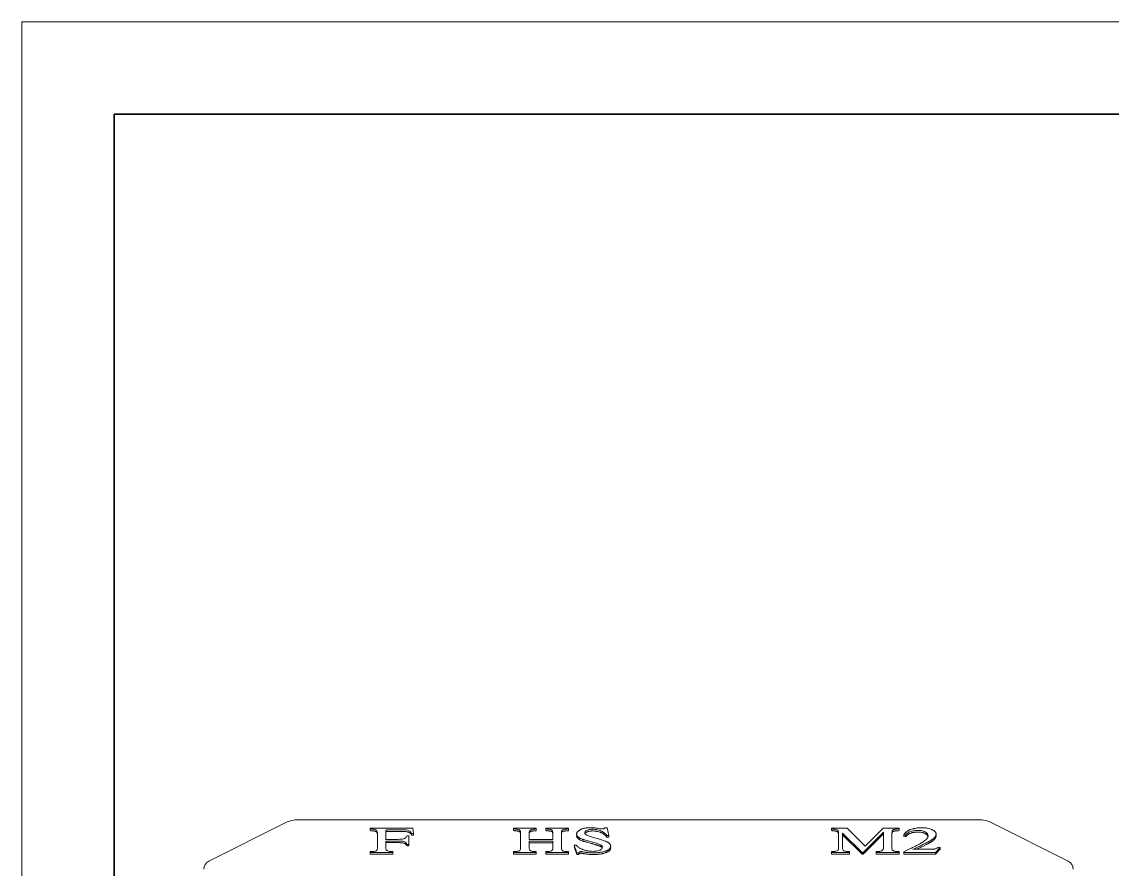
# Model space of a CAD drawing. Header units: millimetres. Extents: x -297 to 297, y -210 to 210.
# Drawn here: x -297 to -179.1, y 118.4 to 210 of the extents above; entities that cross this region are included whole.
import ezdxf

# ---------------------------------------------------------------- set-up
doc = ezdxf.new("R2010")
doc.units = ezdxf.units.MM
doc.layers.get('0').update_dxf_attribs({"lineweight": 20})
doc.layers.add('粗实线层', color=7, linetype='Continuous', lineweight=35)
doc.layers.add('细实线层', color=7, linetype='Continuous', lineweight=18)

# ---------------------------------------------------------------- blocks, each defined once
blk = doc.blocks.new('$CAXA_FRAME_13B17AC1$')
at = {"layer": '粗实线层'}
for p, q in [((-287, 200), (-287, -200)), ((287, 200), (-287, 200))]:
    blk.add_line(p, q, dxfattribs=at)
at = {"layer": '细实线层'}
for p, q in [((297, 210), (-297, 210)), ((-297, 210), (-297, -210))]:
    blk.add_line(p, q, dxfattribs=at)

msp = doc.modelspace()

# ---------------------------------------------------------------- linework, layer by layer
at = {"color": 7, "linetype": 'Continuous'}
for p, q in [((-268.45, 123.42), (-276.77, 119.26)), ((-267.11, 123.73), (-193.53, 123.73)), ((-259.32, 122.55), (-259.32, 122.83)), ((-254.71, 122.83), (-259.32, 122.83)), ((-257.31, 122.65), (-256.01, 122.65)), ((-254.65, 122.23), (-254.71, 122.83)), ((-243.83, 122.55), (-243.83, 122.83)), ((-241.38, 122.83), (-243.83, 122.83)), ((-241.38, 122.55), (-241.38, 122.83)), ((-240.34, 122.55), (-240.34, 122.83)), ((-237.89, 122.83), (-240.34, 122.83)), ((-237.89, 122.55), (-237.89, 122.83)), ((-233.7, 122.87), (-233.92, 122.87)), ((-233.53, 122.02), (-233.7, 122.87)), ((-209.46, 122.55), (-209.46, 122.83)), ((-207.77, 122.83), (-209.46, 122.83)), ((-205.82, 120.88), (-207.77, 122.83)), ((-203.88, 122.83), (-205.82, 120.88)), ((-202.16, 122.83), (-203.88, 122.83)), ((-202.16, 122.55), (-202.16, 122.83)), ((-192.19, 123.42), (-183.87, 119.26)), ((-258.56, 122.3), (-258.56, 120.71)), ((-257.63, 121.61), (-257.63, 122.52)), ((-256.34, 121.61), (-257.63, 121.61)), ((-257.63, 120.71), (-257.63, 121.43)), ((-257.63, 121.43), (-256.34, 121.43)), ((-256.01, 122.47), (-257.31, 122.47)), ((-255.17, 121.98), (-255.39, 121.98)), ((-255.17, 120.89), (-255.17, 121.98)), ((-254.87, 122.05), (-254.87, 122.23)), ((-254.87, 122.23), (-254.65, 122.23)), ((-254.87, 122.05), (-254.65, 122.05)), ((-254.65, 122.05), (-254.65, 122.23)), ((-243.07, 122.3), (-243.07, 120.71)), ((-242.14, 121.58), (-242.14, 122.3)), ((-239.58, 121.58), (-242.14, 121.58)), ((-239.58, 122.3), (-239.58, 121.58)), ((-238.66, 120.71), (-238.66, 122.3)), ((-233.74, 121.84), (-233.74, 122.02)), ((-233.74, 122.02), (-233.53, 122.02)), ((-233.74, 121.84), (-233.53, 121.84)), ((-233.53, 121.84), (-233.53, 122.02)), ((-208.69, 122.3), (-208.69, 120.71)), ((-208.26, 120.71), (-208.26, 122.27)), ((-208.26, 122.27), (-206.15, 120.18)), ((-208.26, 122.09), (-206.15, 120)), ((-206.04, 120.18), (-203.85, 122.39)), ((-206.04, 120), (-203.85, 122.21)), ((-203.85, 122.39), (-203.85, 120.71)), ((-202.93, 120.71), (-202.93, 122.3)), ((-201.63, 121.93), (-201.63, 122.11)), ((-201.63, 122.11), (-201.46, 122.07)), ((-201.63, 121.93), (-201.46, 121.89)), ((-201.46, 121.89), (-201.46, 122.07)), ((-259.32, 120), (-259.32, 120.28)), ((-257.63, 121.26), (-256.34, 121.26)), ((-256.87, 120), (-256.87, 120.28)), ((-255.39, 120.89), (-255.39, 121.07)), ((-255.39, 121.07), (-255.17, 121.07)), ((-255.39, 120.89), (-255.17, 120.89)), ((-243.83, 120), (-243.83, 120.28)), ((-242.14, 120.71), (-242.14, 121.41)), ((-242.14, 121.41), (-239.58, 121.41)), ((-242.14, 121.23), (-239.58, 121.23)), ((-241.38, 120), (-241.38, 120.28)), ((-240.34, 120), (-240.34, 120.28)), ((-239.58, 121.41), (-239.58, 120.71)), ((-237.89, 120), (-237.89, 120.28)), ((-237.27, 120.99), (-237.01, 120.14)), ((-237.05, 120.99), (-237.27, 120.99)), ((-237.27, 120.81), (-237.01, 119.96)), ((-209.46, 120), (-209.46, 120.28)), ((-207.5, 120), (-207.5, 120.28)), ((-204.62, 120), (-204.62, 120.28)), ((-202.16, 120), (-202.16, 120.28)), ((-200.9, 120.62), (-201.64, 120.25)), ((-201.64, 120), (-201.64, 120.25)), ((-198.97, 120.53), (-200.67, 120.53)), ((-198.21, 120.18), (-197.71, 120.74)), ((-198.21, 120), (-197.71, 120.56)), ((-197.71, 120.74), (-197.87, 120.77)), ((-197.71, 120.56), (-197.71, 120.74)), ((-259.32, 120.18), (-256.87, 120.18)), ((-259.32, 120), (-256.87, 120)), ((-243.83, 120.18), (-241.38, 120.18)), ((-243.83, 120), (-241.38, 120)), ((-240.34, 120.18), (-237.89, 120.18)), ((-240.34, 120), (-237.89, 120)), ((-237.01, 119.96), (-237.01, 120.14)), ((-237.01, 120.14), (-236.79, 120.14)), ((-237.01, 119.96), (-236.79, 119.96)), ((-236.79, 119.96), (-236.79, 120.14)), ((-209.46, 120.18), (-207.5, 120.18)), ((-209.46, 120), (-207.5, 120)), ((-206.15, 120.18), (-206.04, 120.18)), ((-206.15, 120), (-206.15, 120.18)), ((-206.15, 120), (-206.04, 120)), ((-206.04, 120), (-206.04, 120.18)), ((-204.62, 120.18), (-202.16, 120.18)), ((-204.62, 120), (-202.16, 120)), ((-201.64, 120.18), (-198.21, 120.18)), ((-201.64, 120), (-198.21, 120)), ((-198.21, 120), (-198.21, 120.18))]:
    msp.add_line(p, q, dxfattribs=at)
for centre, radius, start, end in [((-267.11, 120.73), 3, 90.0014, 116.5663), ((-235.49, 118.83), 4.04, 87.0153, 89.9965), ((-235.49, 118.89), 3.98, 79.4316, 87.0311), ((-200.2, 120.77), 2.03, 112.5676, 114.7331), ((-200.1, 120.53), 2.29, 110.6451, 112.5789), ((-193.53, 120.73), 3, 63.4337, 89.9986), ((-255.31, 121.93), 0.461, 24.9843, 31.9495), ((-255.33, 121.92), 0.483, 15.9614, 22.3745), ((-235.9, 122.33), 0.221, 180.0672, 200.3472), ((-235.36, 119.7), 2.83, 71.7561, 77.4535), ((-200.82, 121.68), 0.915, 147.6655, 152.1511), ((-200.11, 120.63), 1.85, 136.1885, 137.025), ((-200.45, 121.03), 1.33, 109.6269, 120.213), ((-200.08, 122.44), 1.2, 305.6248, 311.4761), ((-199.99, 122.35), 1.08, 311.4904, 317.9819), ((-199.94, 122.3), 1.01, 318.0105, 324.9734), ((-235.5, 122.8), 2.45, 247.896, 250.3433), ((-235.28, 123.42), 3.1, 250.315, 256.2648), ((-235.28, 123.4), 3.09, 256.2664, 257.4115), ((-221.94, 167.46), 51.69, 294.7762, 295.0757), ((-206.94, 136.2), 17.01, 296.1486, 297.1967), ((-201.06, 125.12), 4.47, 299.0025, 300.2211), ((-276.32, 118.36), 1, 116.5697, 178.9968), ((-184.32, 118.36), 1, 0.9995, 63.4333)]:
    msp.add_arc(centre, radius, start, end, dxfattribs=at)
for points, knots in [([(-259.32, 122.73), (-259.24, 122.72), (-259.09, 122.71), (-258.9, 122.69), (-258.79, 122.66), (-258.74, 122.64)], [0, 0, 0, 0, 1223.781694, 2157.793509, 2852.564826, 2852.564826, 2852.564826, 2852.564826]), ([(-258.74, 122.64), (-258.71, 122.63), (-258.64, 122.59), (-258.57, 122.46), (-258.56, 122.36), (-258.56, 122.3)], [0, 0, 0, 0, 764.851272, 1643.259087, 2848.049047, 2848.049047, 2848.049047, 2848.049047]), ([(-257.63, 122.52), (-257.63, 122.53), (-257.63, 122.56), (-257.6, 122.6), (-257.58, 122.61), (-257.56, 122.62)], [0, 0, 0, 0, 980.060928, 1874.340872, 2839.349411, 2839.349411, 2839.349411, 2839.349411]), ([(-257.56, 122.62), (-257.55, 122.63), (-257.5, 122.64), (-257.46, 122.65), (-257.43, 122.65)], [0, 0, 0, 0, 842.188107, 2094.36876, 2094.36876, 2094.36876, 2094.36876]), ([(-256.01, 122.65), (-255.87, 122.65), (-255.63, 122.65), (-255.34, 122.61), (-255.19, 122.57), (-255.14, 122.54)], [0, 0, 0, 0, 1348.654388, 2254.473828, 2824.032884, 2824.032884, 2824.032884, 2824.032884]), ([(-243.83, 122.73), (-243.72, 122.72), (-243.53, 122.71), (-243.31, 122.68), (-243.21, 122.64), (-243.18, 122.61)], [0, 0, 0, 0, 1389.296468, 2247.167454, 2725.118555, 2725.118555, 2725.118555, 2725.118555]), ([(-243.18, 122.61), (-243.16, 122.59), (-243.11, 122.53), (-243.07, 122.42), (-243.07, 122.34), (-243.07, 122.3)], [0, 0, 0, 0, 785.807338, 1665.59117, 2720.412181, 2720.412181, 2720.412181, 2720.412181]), ([(-242.14, 122.3), (-242.14, 122.34), (-242.14, 122.43), (-242.1, 122.53), (-242.05, 122.59), (-242.02, 122.61)], [0, 0, 0, 0, 1065.911811, 1935.117389, 2711.936188, 2711.936188, 2711.936188, 2711.936188]), ([(-242.02, 122.61), (-241.99, 122.63), (-241.89, 122.67), (-241.67, 122.71), (-241.49, 122.72), (-241.38, 122.73)], [0, 0, 0, 0, 499.322785, 1358.78045, 2710.988421, 2710.988421, 2710.988421, 2710.988421]), ([(-240.34, 122.73), (-240.23, 122.72), (-240.04, 122.71), (-239.82, 122.68), (-239.71, 122.63), (-239.69, 122.61)], [0, 0, 0, 0, 1389.719007, 2235.006378, 2696.569892, 2696.569892, 2696.569892, 2696.569892]), ([(-239.69, 122.61), (-239.66, 122.58), (-239.62, 122.53), (-239.59, 122.42), (-239.58, 122.34), (-239.58, 122.3)], [0, 0, 0, 0, 764.128117, 1637.630494, 2691.868541, 2691.868541, 2691.868541, 2691.868541]), ([(-238.66, 122.3), (-238.66, 122.36), (-238.65, 122.46), (-238.59, 122.59), (-238.53, 122.64), (-238.49, 122.65)], [0, 0, 0, 0, 1179.774451, 2006.6822, 2683.720075, 2683.720075, 2683.720075, 2683.720075]), ([(-238.49, 122.65), (-238.45, 122.67), (-238.35, 122.69), (-238.15, 122.72), (-237.99, 122.72), (-237.89, 122.73)], [0, 0, 0, 0, 571.7187, 1440.277988, 2682.255034, 2682.255034, 2682.255034, 2682.255034]), ([(-236.61, 122.66), (-236.62, 122.65), (-236.66, 122.63), (-236.72, 122.59), (-236.78, 122.55), (-236.85, 122.49), (-236.91, 122.43), (-236.96, 122.37), (-236.99, 122.32), (-237, 122.28), (-237.01, 122.25), (-237.01, 122.21), (-237.02, 122.19), (-237.02, 122.18)], [0, 0, 0, 0, 751.219417, 1467.805226, 2800.660596, 4008.117003, 5102.697616, 6101.163445, 7025.499268, 7468.77327, 7904.273759, 8336.117788, 8768.525612, 8768.525612, 8768.525612, 8768.525612]), ([(-235.97, 122.84), (-235.97, 122.84), (-236.02, 122.83), (-236.12, 122.82), (-236.26, 122.79), (-236.38, 122.75), (-236.5, 122.71), (-236.57, 122.67), (-236.61, 122.66)], [0, 0, 0, 0, 78.894262, 1174.986425, 2212.396125, 3195.029457, 4127.481112, 5015.125336, 5015.125336, 5015.125336, 5015.125336]), ([(-235.49, 122.87), (-235.55, 122.87), (-235.66, 122.87), (-235.82, 122.86), (-235.92, 122.84), (-235.97, 122.84)], [0, 0, 0, 0, 956.229751, 1862.657506, 2662.591059, 2662.591059, 2662.591059, 2662.591059]), ([(-235.88, 122.59), (-235.83, 122.61), (-235.71, 122.65), (-235.5, 122.69), (-235.36, 122.7), (-235.29, 122.7)], [0, 0, 0, 0, 810.914895, 1667.714586, 2660.570601, 2660.570601, 2660.570601, 2660.570601]), ([(-235.29, 122.7), (-235.2, 122.7), (-235.03, 122.69), (-234.76, 122.64), (-234.57, 122.59), (-234.48, 122.56)], [0, 0, 0, 0, 799.6184, 1678.470119, 2655.318009, 2655.318009, 2655.318009, 2655.318009]), ([(-234.24, 122.73), (-234.28, 122.73), (-234.38, 122.74), (-234.47, 122.75), (-234.53, 122.76)], [0, 0, 0, 0, 799.981659, 1958.514269, 1958.514269, 1958.514269, 1958.514269]), ([(-234.08, 122.76), (-234.1, 122.75), (-234.13, 122.74), (-234.19, 122.74), (-234.22, 122.73), (-234.24, 122.73)], [0, 0, 0, 0, 837.079607, 1702.894609, 2648.465552, 2648.465552, 2648.465552, 2648.465552]), ([(-233.92, 122.87), (-233.94, 122.85), (-233.98, 122.82), (-234.03, 122.78), (-234.06, 122.76), (-234.08, 122.76)], [0, 0, 0, 0, 1080.520261, 1947.003223, 2647.719329, 2647.719329, 2647.719329, 2647.719329]), ([(-209.46, 122.73), (-209.37, 122.73), (-209.22, 122.72), (-209.02, 122.69), (-208.92, 122.66), (-208.87, 122.64)], [0, 0, 0, 0, 1085.994981, 1881.096067, 2446.363775, 2446.363775, 2446.363775, 2446.363775]), ([(-208.87, 122.64), (-208.84, 122.63), (-208.77, 122.58), (-208.7, 122.45), (-208.69, 122.36), (-208.69, 122.3)], [0, 0, 0, 0, 686.494744, 1448.07052, 2441.83139, 2441.83139, 2441.83139, 2441.83139]), ([(-202.84, 122.6), (-202.81, 122.63), (-202.71, 122.68), (-202.48, 122.71), (-202.29, 122.72), (-202.16, 122.73)], [0, 0, 0, 0, 384.15891, 1132.61929, 2393.407936, 2393.407936, 2393.407936, 2393.407936]), ([(-201.05, 122.61), (-201.08, 122.59), (-201.13, 122.57), (-201.19, 122.54), (-201.2, 122.53)], [0, 0, 0, 0, 1135.486441, 1763.670499, 1763.670499, 1763.670499, 1763.670499]), ([(-200.53, 122.78), (-200.56, 122.77), (-200.69, 122.74), (-200.82, 122.7), (-200.9, 122.67)], [0, 0, 0, 0, 470.876725, 1761.932295, 1761.932295, 1761.932295, 1761.932295]), ([(-200.19, 122.84), (-200.24, 122.83), (-200.35, 122.82), (-200.47, 122.79), (-200.53, 122.78)], [0, 0, 0, 0, 773.80006, 1760.45096, 1760.45096, 1760.45096, 1760.45096]), ([(-199.7, 122.87), (-199.75, 122.87), (-199.86, 122.87), (-200.03, 122.86), (-200.13, 122.85), (-200.19, 122.84)], [0, 0, 0, 0, 807.715066, 1594.86992, 2373.104546, 2373.104546, 2373.104546, 2373.104546]), ([(-198.6, 122.67), (-198.64, 122.68), (-198.72, 122.72), (-198.88, 122.77), (-199.06, 122.81), (-199.24, 122.84), (-199.39, 122.86), (-199.54, 122.87), (-199.64, 122.87), (-199.7, 122.87)], [0, 0, 0, 0, 564.701681, 1146.343089, 2366.923286, 3009.271526, 3674.461424, 4363.497323, 5077.232702, 5077.232702, 5077.232702, 5077.232702]), ([(-198.15, 122.15), (-198.15, 122.17), (-198.15, 122.19), (-198.16, 122.23), (-198.17, 122.27), (-198.18, 122.32), (-198.21, 122.38), (-198.26, 122.44), (-198.33, 122.5), (-198.41, 122.56), (-198.48, 122.61), (-198.55, 122.64), (-198.58, 122.66), (-198.6, 122.67)], [0, 0, 0, 0, 413.879187, 821.85547, 1227.730434, 1635.32456, 2469.554544, 3352.810008, 4307.671419, 5351.597137, 6497.542232, 7111.951182, 7755.150139, 7755.150139, 7755.150139, 7755.150139]), ([(-259.32, 122.55), (-259.29, 122.55), (-259.23, 122.54), (-259.16, 122.54), (-259.11, 122.53), (-259.1, 122.53)], [0, 0, 0, 0, 1210.243112, 2343.725884, 2852.462312, 2852.462312, 2852.462312, 2852.462312]), ([(-259.1, 122.53), (-259.09, 122.53), (-259.05, 122.53), (-258.99, 122.52), (-258.92, 122.51), (-258.85, 122.5), (-258.8, 122.48), (-258.76, 122.47), (-258.74, 122.46)], [0, 0, 0, 0, 621.299746, 1733.253049, 2760.753141, 3705.240334, 4568.65277, 5353.620614, 5353.620614, 5353.620614, 5353.620614]), ([(-258.74, 122.46), (-258.74, 122.46), (-258.72, 122.46), (-258.69, 122.44), (-258.66, 122.42), (-258.63, 122.38), (-258.6, 122.34), (-258.58, 122.3), (-258.57, 122.26), (-258.57, 122.23), (-258.56, 122.23)], [0, 0, 0, 0, 542.083965, 1070.559879, 2101.646905, 3128.305066, 4185.298539, 5304.826736, 6514.34505, 6971.325684, 6971.325684, 6971.325684, 6971.325684]), ([(-257.63, 122.34), (-257.63, 122.34), (-257.63, 122.36), (-257.63, 122.37), (-257.62, 122.39), (-257.62, 122.4), (-257.61, 122.41), (-257.6, 122.42), (-257.58, 122.43), (-257.57, 122.44), (-257.56, 122.44)], [0, 0, 0, 0, 879.6056, 1716.524449, 2528.125891, 3334.853498, 4158.958099, 5022.761861, 5947.068976, 6950.20535, 6950.20535, 6950.20535, 6950.20535]), ([(-257.56, 122.44), (-257.56, 122.44), (-257.56, 122.45), (-257.54, 122.45), (-257.52, 122.46), (-257.5, 122.46), (-257.46, 122.47), (-257.44, 122.47), (-257.42, 122.47), (-257.41, 122.47)], [0, 0, 0, 0, 375.577316, 780.465333, 1681.659591, 2709.477135, 3867.575704, 5158.410266, 6074.940643, 6074.940643, 6074.940643, 6074.940643]), ([(-257.41, 122.47), (-257.4, 122.47), (-257.39, 122.47), (-257.35, 122.47), (-257.32, 122.47), (-257.31, 122.47)], [0, 0, 0, 0, 383.141518, 1558.572483, 2836.732805, 2836.732805, 2836.732805, 2836.732805]), ([(-255.6, 121.69), (-255.64, 121.67), (-255.77, 121.64), (-256.02, 121.61), (-256.22, 121.61), (-256.34, 121.61)], [0, 0, 0, 0, 561.21703, 1466.939184, 2820.413076, 2820.413076, 2820.413076, 2820.413076]), ([(-256.34, 121.43), (-256.21, 121.43), (-255.99, 121.43), (-255.73, 121.39), (-255.6, 121.35), (-255.56, 121.32)], [0, 0, 0, 0, 1422.523239, 2314.079012, 2819.753915, 2819.753915, 2819.753915, 2819.753915]), ([(-256.01, 122.47), (-255.98, 122.47), (-255.93, 122.47), (-255.83, 122.47), (-255.71, 122.47), (-255.58, 122.46), (-255.47, 122.45), (-255.36, 122.43), (-255.29, 122.42), (-255.23, 122.4), (-255.2, 122.39), (-255.17, 122.38), (-255.15, 122.37), (-255.14, 122.36)], [0, 0, 0, 0, 840.090941, 1644.508085, 3146.650073, 4507.366455, 5727.952051, 6810.280292, 7757.132705, 8181.105094, 8573.000363, 8933.767298, 9264.630554, 9264.630554, 9264.630554, 9264.630554]), ([(-255.39, 121.98), (-255.4, 121.93), (-255.42, 121.85), (-255.5, 121.75), (-255.56, 121.71), (-255.6, 121.69)], [0, 0, 0, 0, 1052.050314, 1955.710323, 2817.89405, 2817.89405, 2817.89405, 2817.89405]), ([(-255.14, 122.54), (-255.1, 122.52), (-255.02, 122.47), (-254.92, 122.36), (-254.88, 122.28), (-254.87, 122.23)], [0, 0, 0, 0, 934.442218, 1852.561038, 2817.562296, 2817.562296, 2817.562296, 2817.562296]), ([(-255.14, 122.36), (-255.12, 122.35), (-255.09, 122.33), (-255.04, 122.3), (-255, 122.27), (-254.96, 122.23), (-254.94, 122.2), (-254.92, 122.18), (-254.92, 122.17)], [0, 0, 0, 0, 1058.962191, 2069.735828, 3041.085587, 3982.64339, 4904.737843, 5291.599187, 5291.599187, 5291.599187, 5291.599187]), ([(-243.83, 122.55), (-243.81, 122.55), (-243.77, 122.55), (-243.7, 122.54), (-243.65, 122.54), (-243.62, 122.54)], [0, 0, 0, 0, 857.29661, 1671.74134, 2725.573372, 2725.573372, 2725.573372, 2725.573372]), ([(-243.62, 122.54), (-243.61, 122.54), (-243.57, 122.53), (-243.49, 122.53), (-243.4, 122.51), (-243.34, 122.5), (-243.29, 122.49), (-243.26, 122.48), (-243.24, 122.47), (-243.22, 122.46), (-243.2, 122.44), (-243.19, 122.43), (-243.18, 122.43)], [0, 0, 0, 0, 609.851811, 2425.976755, 4013.217172, 5375.995485, 5975.53357, 6522.150548, 7017.696726, 7464.689862, 7866.597783, 8228.228438, 8228.228438, 8228.228438, 8228.228438]), ([(-243.18, 122.43), (-243.17, 122.42), (-243.15, 122.4), (-243.13, 122.37), (-243.11, 122.34), (-243.1, 122.3), (-243.08, 122.26), (-243.08, 122.24), (-243.08, 122.23)], [0, 0, 0, 0, 883.547566, 1767.872604, 2664.492064, 3584.547142, 4538.441666, 5112.984018, 5112.984018, 5112.984018, 5112.984018]), ([(-242.1, 122.34), (-242.09, 122.35), (-242.08, 122.37), (-242.05, 122.4), (-242.03, 122.42), (-242.02, 122.43)], [0, 0, 0, 0, 901.297145, 1800.84981, 2710.749268, 2710.749268, 2710.749268, 2710.749268]), ([(-242.02, 122.43), (-242.02, 122.43), (-242.01, 122.44), (-241.98, 122.45), (-241.96, 122.46), (-241.94, 122.47), (-241.93, 122.48), (-241.92, 122.48)], [0, 0, 0, 0, 777.33045, 1638.216082, 2589.555792, 3636.49913, 4257.938482, 4257.938482, 4257.938482, 4257.938482]), ([(-241.92, 122.48), (-241.91, 122.48), (-241.87, 122.5), (-241.8, 122.51), (-241.71, 122.52), (-241.61, 122.53), (-241.52, 122.54), (-241.44, 122.54), (-241.4, 122.55), (-241.38, 122.55)], [0, 0, 0, 0, 508.302077, 1314.626647, 2244.957096, 3301.921102, 4487.392419, 5128.785518, 5802.803383, 5802.803383, 5802.803383, 5802.803383]), ([(-240.34, 122.55), (-240.32, 122.55), (-240.28, 122.55), (-240.21, 122.54), (-240.16, 122.54), (-240.13, 122.54)], [0, 0, 0, 0, 857.711515, 1671.064323, 2697.043933, 2697.043933, 2697.043933, 2697.043933]), ([(-240.13, 122.54), (-240.12, 122.54), (-240.07, 122.53), (-240, 122.53), (-239.91, 122.51), (-239.84, 122.5), (-239.8, 122.49), (-239.77, 122.48), (-239.74, 122.47), (-239.72, 122.45), (-239.7, 122.44), (-239.69, 122.43), (-239.69, 122.43)], [0, 0, 0, 0, 642.362895, 2452.04565, 4026.191696, 5370.275558, 5958.69385, 6493.182653, 6975.732431, 7409.019645, 7796.708409, 8143.871711, 8143.871711, 8143.871711, 8143.871711]), ([(-239.69, 122.43), (-239.68, 122.42), (-239.66, 122.4), (-239.64, 122.37), (-239.62, 122.34), (-239.61, 122.3), (-239.6, 122.26), (-239.59, 122.24), (-239.59, 122.23)], [0, 0, 0, 0, 851.668646, 1714.755843, 2598.718867, 3512.653436, 4465.083023, 5060.534948, 5060.534948, 5060.534948, 5060.534948]), ([(-238.57, 122.42), (-238.57, 122.42), (-238.56, 122.43), (-238.55, 122.44), (-238.53, 122.45), (-238.51, 122.46), (-238.5, 122.47), (-238.49, 122.47)], [0, 0, 0, 0, 135.976206, 1145.812996, 2155.239628, 3174.587001, 4213.97846, 4213.97846, 4213.97846, 4213.97846]), ([(-238.49, 122.47), (-238.49, 122.47), (-238.47, 122.48), (-238.45, 122.49), (-238.42, 122.49), (-238.39, 122.5), (-238.33, 122.51), (-238.26, 122.52), (-238.18, 122.53), (-238.09, 122.54), (-237.99, 122.54), (-237.93, 122.55), (-237.89, 122.55)], [0, 0, 0, 0, 303.254428, 631.594111, 985.748079, 1366.30011, 2208.324246, 3160.648086, 4225.276813, 5403.674783, 6696.949591, 8105.965316, 8105.965316, 8105.965316, 8105.965316]), ([(-237.02, 122.18), (-237.02, 122.17), (-237.02, 122.16), (-237.01, 122.12), (-237, 122.09), (-236.99, 122.04), (-236.96, 121.99), (-236.93, 121.95), (-236.9, 121.91), (-236.85, 121.87), (-236.82, 121.84), (-236.8, 121.83)], [0, 0, 0, 0, 414.880652, 825.570321, 1641.775318, 2465.439212, 3313.129257, 4200.6862, 5142.532843, 6151.327114, 7237.918985, 7237.918985, 7237.918985, 7237.918985]), ([(-237.02, 122), (-237.02, 121.99), (-237.02, 121.98), (-237.01, 121.95), (-237, 121.91), (-236.99, 121.86), (-236.96, 121.81), (-236.93, 121.77), (-236.9, 121.73), (-236.85, 121.69), (-236.82, 121.66), (-236.8, 121.65)], [0, 0, 0, 0, 414.707256, 825.225279, 1641.089149, 2464.408798, 3311.744557, 4198.930552, 5140.383556, 6148.756208, 7234.893946, 7234.893946, 7234.893946, 7234.893946]), ([(-236.8, 121.83), (-236.78, 121.82), (-236.75, 121.79), (-236.66, 121.74), (-236.55, 121.68), (-236.42, 121.63), (-236.31, 121.59), (-236.25, 121.58), (-236.22, 121.57)], [0, 0, 0, 0, 535.189047, 1093.699794, 2286.23119, 3588.182253, 4282.940264, 5008.032164, 5008.032164, 5008.032164, 5008.032164]), ([(-236.8, 121.65), (-236.78, 121.64), (-236.75, 121.61), (-236.66, 121.56), (-236.55, 121.5), (-236.42, 121.45), (-236.31, 121.41), (-236.25, 121.4), (-236.22, 121.39)], [0, 0, 0, 0, 534.960054, 1093.231831, 2285.252977, 3586.646972, 4281.107715, 5005.889369, 5005.889369, 5005.889369, 5005.889369]), ([(-236.22, 121.57), (-236.17, 121.55), (-236.05, 121.52), (-235.87, 121.46), (-235.66, 121.41), (-235.51, 121.37), (-235.44, 121.34)], [0, 0, 0, 0, 714.63899, 1534.295933, 2456.479016, 3478.682484, 3478.682484, 3478.682484, 3478.682484]), ([(-236.12, 122.33), (-236.12, 122.37), (-236.1, 122.44), (-236.01, 122.53), (-235.93, 122.57), (-235.88, 122.59)], [0, 0, 0, 0, 756.111636, 1584.865226, 2662.427943, 2662.427943, 2662.427943, 2662.427943]), ([(-236.01, 122.12), (-236.03, 122.14), (-236.07, 122.18), (-236.1, 122.23), (-236.11, 122.25)], [0, 0, 0, 0, 1040.953998, 1965.713893, 1965.713893, 1965.713893, 1965.713893]), ([(-236.02, 122.34), (-236.01, 122.34), (-235.98, 122.36), (-235.95, 122.38), (-235.91, 122.4), (-235.89, 122.41), (-235.88, 122.41)], [0, 0, 0, 0, 714.812145, 2028.163377, 2738.212812, 3485.685106, 3485.685106, 3485.685106, 3485.685106]), ([(-235.5, 121.9), (-235.58, 121.93), (-235.72, 121.98), (-235.89, 122.05), (-235.98, 122.1), (-236.01, 122.12)], [0, 0, 0, 0, 1227.724611, 2096.898459, 2658.222891, 2658.222891, 2658.222891, 2658.222891]), ([(-235.88, 122.41), (-235.84, 122.43), (-235.75, 122.46), (-235.61, 122.49), (-235.48, 122.51), (-235.37, 122.52), (-235.32, 122.52), (-235.29, 122.52)], [0, 0, 0, 0, 930.597396, 1926.648425, 3004.265034, 3578.436426, 4178.378013, 4178.378013, 4178.378013, 4178.378013]), ([(-234.78, 121.69), (-234.88, 121.71), (-235.05, 121.76), (-235.3, 121.83), (-235.44, 121.88), (-235.5, 121.9)], [0, 0, 0, 0, 1068.605193, 1953.215325, 2652.033014, 2652.033014, 2652.033014, 2652.033014]), ([(-235.29, 122.52), (-235.22, 122.52), (-235.08, 122.51), (-234.9, 122.49), (-234.79, 122.47), (-234.75, 122.46)], [0, 0, 0, 0, 975.219359, 1969.078288, 2654.693146, 2654.693146, 2654.693146, 2654.693146]), ([(-233.93, 121.42), (-233.99, 121.44), (-234.12, 121.49), (-234.33, 121.55), (-234.55, 121.62), (-234.7, 121.67), (-234.78, 121.69)], [0, 0, 0, 0, 781.912927, 1618.401227, 2511.313598, 3462.434345, 3462.434345, 3462.434345, 3462.434345]), ([(-234.48, 122.56), (-234.39, 122.53), (-234.22, 122.45), (-233.97, 122.27), (-233.82, 122.11), (-233.74, 122.02)], [0, 0, 0, 0, 756.77192, 1622.079225, 2647.41934, 2647.41934, 2647.41934, 2647.41934]), ([(-234.48, 122.38), (-234.44, 122.37), (-234.37, 122.34), (-234.27, 122.3), (-234.18, 122.24), (-234.05, 122.16), (-233.93, 122.05), (-233.82, 121.93), (-233.77, 121.87), (-233.74, 121.84)], [0, 0, 0, 0, 662.560062, 1329.862322, 2006.435955, 2696.627621, 4133.040531, 4887.441431, 5669.966462, 5669.966462, 5669.966462, 5669.966462]), ([(-209.46, 122.55), (-209.43, 122.55), (-209.36, 122.55), (-209.29, 122.54), (-209.24, 122.54), (-209.23, 122.54)], [0, 0, 0, 0, 1035.494504, 1998.870998, 2446.24263, 2446.24263, 2446.24263, 2446.24263]), ([(-209.23, 122.54), (-209.21, 122.54), (-209.18, 122.53), (-209.11, 122.53), (-209.04, 122.51), (-208.98, 122.5), (-208.93, 122.49), (-208.9, 122.47), (-208.88, 122.47), (-208.87, 122.46)], [0, 0, 0, 0, 602.72573, 1715.796821, 2733.675525, 3658.350496, 4492.776301, 4877.541767, 5241.541729, 5241.541729, 5241.541729, 5241.541729]), ([(-208.87, 122.46), (-208.87, 122.46), (-208.85, 122.45), (-208.83, 122.43), (-208.79, 122.41), (-208.76, 122.38), (-208.74, 122.33), (-208.72, 122.29), (-208.71, 122.25), (-208.7, 122.23), (-208.7, 122.22)], [0, 0, 0, 0, 479.300608, 947.048883, 1858.864698, 2761.107197, 3679.709109, 4639.442951, 5662.253433, 5998.161884, 5998.161884, 5998.161884, 5998.161884]), ([(-202.93, 122.3), (-202.93, 122.34), (-202.92, 122.42), (-202.89, 122.52), (-202.86, 122.58), (-202.84, 122.6)], [0, 0, 0, 0, 935.553505, 1713.270544, 2394.016522, 2394.016522, 2394.016522, 2394.016522]), ([(-202.89, 122.33), (-202.89, 122.34), (-202.88, 122.37), (-202.86, 122.4), (-202.84, 122.42), (-202.84, 122.42)], [0, 0, 0, 0, 798.547398, 1600.91781, 2392.926141, 2392.926141, 2392.926141, 2392.926141]), ([(-202.84, 122.42), (-202.83, 122.43), (-202.83, 122.43), (-202.82, 122.44), (-202.81, 122.45), (-202.78, 122.46), (-202.76, 122.47), (-202.75, 122.48), (-202.74, 122.48)], [0, 0, 0, 0, 363.167063, 749.502359, 1600.75994, 2569.42103, 3665.450076, 4512.956987, 4512.956987, 4512.956987, 4512.956987]), ([(-202.74, 122.48), (-202.74, 122.48), (-202.72, 122.48), (-202.7, 122.49), (-202.66, 122.5), (-202.6, 122.51), (-202.53, 122.52), (-202.42, 122.53), (-202.32, 122.54), (-202.23, 122.54), (-202.19, 122.55), (-202.16, 122.55)], [0, 0, 0, 0, 106.066221, 485.399941, 904.039237, 1362.603273, 2401.03676, 3602.996783, 4969.480272, 5714.558381, 6500.858553, 6500.858553, 6500.858553, 6500.858553]), ([(-201.45, 122.34), (-201.47, 122.32), (-201.51, 122.27), (-201.56, 122.21), (-201.59, 122.18), (-201.59, 122.17)], [0, 0, 0, 0, 963.521178, 2053.16784, 2381.797196, 2381.797196, 2381.797196, 2381.797196]), ([(-201.46, 122.07), (-201.41, 122.14), (-201.29, 122.25), (-201.09, 122.38), (-200.96, 122.44), (-200.89, 122.46)], [0, 0, 0, 0, 881.535196, 1663.490619, 2379.852996, 2379.852996, 2379.852996, 2379.852996]), ([(-201.2, 122.53), (-201.22, 122.52), (-201.27, 122.49), (-201.35, 122.43), (-201.41, 122.38), (-201.44, 122.35), (-201.45, 122.34)], [0, 0, 0, 0, 616.839091, 1821.77424, 2972.979594, 3128.047215, 3128.047215, 3128.047215, 3128.047215]), ([(-201.45, 121.91), (-201.43, 121.93), (-201.39, 121.97), (-201.31, 122.04), (-201.22, 122.11), (-201.14, 122.16), (-201.12, 122.18), (-201.11, 122.18)], [0, 0, 0, 0, 576.864884, 1370.796092, 2909.390003, 3661.988609, 3740.852938, 3740.852938, 3740.852938, 3740.852938]), ([(-200.89, 122.46), (-200.82, 122.49), (-200.67, 122.53), (-200.41, 122.57), (-200.22, 122.57), (-200.11, 122.57)], [0, 0, 0, 0, 678.22824, 1453.051543, 2376.366799, 2376.366799, 2376.366799, 2376.366799]), ([(-200.89, 122.28), (-200.87, 122.29), (-200.81, 122.31), (-200.74, 122.33), (-200.69, 122.34), (-200.67, 122.34)], [0, 0, 0, 0, 870.312886, 1777.533065, 2376.008847, 2376.008847, 2376.008847, 2376.008847]), ([(-200.67, 122.34), (-200.66, 122.35), (-200.61, 122.35), (-200.53, 122.37), (-200.45, 122.38), (-200.41, 122.38)], [0, 0, 0, 0, 307.886808, 1181.604911, 2374.61147, 2374.61147, 2374.61147, 2374.61147]), ([(-200.41, 122.38), (-200.39, 122.38), (-200.32, 122.39), (-200.23, 122.39), (-200.15, 122.39), (-200.11, 122.39)], [0, 0, 0, 0, 589.663703, 1463.67965, 2372.564229, 2372.564229, 2372.564229, 2372.564229]), ([(-200.11, 122.57), (-200, 122.57), (-199.8, 122.56), (-199.53, 122.51), (-199.37, 122.44), (-199.3, 122.4)], [0, 0, 0, 0, 952.599447, 1710.044148, 2369.751997, 2369.751997, 2369.751997, 2369.751997]), ([(-200.11, 122.39), (-200.07, 122.39), (-199.99, 122.39), (-199.87, 122.38), (-199.76, 122.37), (-199.65, 122.35), (-199.55, 122.33), (-199.46, 122.3), (-199.38, 122.26), (-199.33, 122.23), (-199.3, 122.22)], [0, 0, 0, 0, 886.3986, 1723.784249, 2513.461946, 3257.129571, 3956.973192, 4615.780917, 5237.072232, 5825.232458, 5825.232458, 5825.232458, 5825.232458]), ([(-199.38, 121.47), (-199.43, 121.42), (-199.56, 121.34), (-199.75, 121.22), (-199.89, 121.14), (-199.96, 121.1)], [0, 0, 0, 0, 736.407174, 1523.180117, 2361.413388, 2361.413388, 2361.413388, 2361.413388]), ([(-199.3, 122.4), (-199.25, 122.36), (-199.15, 122.29), (-199.04, 122.16), (-199.02, 122.06), (-199.02, 122.02)], [0, 0, 0, 0, 998.51333, 1741.34078, 2362.807206, 2362.807206, 2362.807206, 2362.807206]), ([(-199.3, 122.22), (-199.29, 122.21), (-199.27, 122.2), (-199.23, 122.17), (-199.18, 122.13), (-199.13, 122.08), (-199.09, 122.04), (-199.06, 122), (-199.05, 121.97), (-199.05, 121.97)], [0, 0, 0, 0, 571.426976, 1119.528892, 2147.830146, 3090.717998, 3956.043231, 4754.514785, 5068.282684, 5068.282684, 5068.282684, 5068.282684]), ([(-199.02, 122.02), (-199.02, 121.98), (-199.03, 121.92), (-199.05, 121.85), (-199.06, 121.82)], [0, 0, 0, 0, 869.211825, 1748.329024, 1748.329024, 1748.329024, 1748.329024]), ([(-198.9, 121.39), (-198.87, 121.4), (-198.81, 121.44), (-198.72, 121.49), (-198.65, 121.54), (-198.55, 121.6), (-198.45, 121.68), (-198.36, 121.77), (-198.29, 121.83), (-198.26, 121.88), (-198.22, 121.93), (-198.2, 121.97), (-198.18, 122.02), (-198.16, 122.06), (-198.15, 122.11), (-198.15, 122.14), (-198.15, 122.15)], [0, 0, 0, 0, 915.720908, 1785.830511, 2610.834679, 3391.347712, 4821.782634, 6085.490087, 6658.721516, 7195.388371, 7698.065409, 8169.919017, 8614.811289, 9037.383345, 9443.083903, 9838.102491, 9838.102491, 9838.102491, 9838.102491]), ([(-198.82, 121.26), (-198.81, 121.26), (-198.78, 121.27), (-198.72, 121.31), (-198.65, 121.36), (-198.55, 121.42), (-198.45, 121.5), (-198.36, 121.59), (-198.29, 121.65), (-198.26, 121.7), (-198.22, 121.75), (-198.2, 121.79), (-198.18, 121.84), (-198.16, 121.89), (-198.15, 121.93), (-198.15, 121.96), (-198.15, 121.98)], [0, 0, 0, 0, 83.295673, 1033.97959, 1935.381197, 2788.171679, 4351.068435, 5731.798344, 6358.112429, 6944.47597, 7493.702154, 8009.25058, 8495.340983, 8957.044264, 9400.313703, 9831.911995, 9831.911995, 9831.911995, 9831.911995]), ([(-258.7, 120.37), (-258.73, 120.35), (-258.84, 120.32), (-259.05, 120.29), (-259.22, 120.29), (-259.32, 120.28)], [0, 0, 0, 0, 554.84783, 1465.9371, 2837.645906, 2837.645906, 2837.645906, 2837.645906]), ([(-258.56, 120.71), (-258.56, 120.66), (-258.56, 120.56), (-258.61, 120.44), (-258.67, 120.39), (-258.7, 120.37)], [0, 0, 0, 0, 1211.382553, 2104.485604, 2836.137408, 2836.137408, 2836.137408, 2836.137408]), ([(-257.48, 120.37), (-257.51, 120.39), (-257.57, 120.44), (-257.63, 120.56), (-257.63, 120.65), (-257.63, 120.71)], [0, 0, 0, 0, 759.685677, 1644.815962, 2827.108304, 2827.108304, 2827.108304, 2827.108304]), ([(-256.87, 120.28), (-256.96, 120.29), (-257.13, 120.29), (-257.33, 120.32), (-257.44, 120.36), (-257.48, 120.37)], [0, 0, 0, 0, 1313.703798, 2224.272796, 2823.9278, 2823.9278, 2823.9278, 2823.9278]), ([(-256.34, 121.26), (-256.31, 121.26), (-256.26, 121.26), (-256.17, 121.25), (-256.06, 121.25), (-255.94, 121.24), (-255.84, 121.23), (-255.76, 121.22), (-255.7, 121.2), (-255.67, 121.19), (-255.63, 121.18), (-255.61, 121.17), (-255.58, 121.16), (-255.57, 121.15), (-255.56, 121.14)], [0, 0, 0, 0, 975.046669, 1903.058047, 3618.397288, 5147.273837, 6491.5258, 7653.997749, 8168.505643, 8639.515344, 9068.116081, 9455.767201, 9804.456519, 10116.931915, 10116.931915, 10116.931915, 10116.931915]), ([(-255.56, 121.32), (-255.53, 121.3), (-255.48, 121.25), (-255.42, 121.17), (-255.39, 121.1), (-255.39, 121.07)], [0, 0, 0, 0, 977.059121, 1894.287084, 2814.148841, 2814.148841, 2814.148841, 2814.148841]), ([(-255.56, 121.14), (-255.55, 121.14), (-255.53, 121.12), (-255.48, 121.08), (-255.45, 121.04), (-255.43, 121), (-255.42, 120.99), (-255.42, 120.98)], [0, 0, 0, 0, 921.197565, 1793.393963, 3418.664284, 4189.871422, 4417.683165, 4417.683165, 4417.683165, 4417.683165]), ([(-243.23, 120.36), (-243.27, 120.34), (-243.38, 120.31), (-243.58, 120.29), (-243.74, 120.28), (-243.83, 120.28)], [0, 0, 0, 0, 588.736079, 1463.321402, 2710.568786, 2710.568786, 2710.568786, 2710.568786]), ([(-243.07, 120.71), (-243.07, 120.65), (-243.08, 120.55), (-243.14, 120.42), (-243.2, 120.37), (-243.23, 120.36)], [0, 0, 0, 0, 1167.166105, 2007.869882, 2708.991393, 2708.991393, 2708.991393, 2708.991393]), ([(-242, 120.38), (-242.03, 120.4), (-242.08, 120.45), (-242.14, 120.57), (-242.14, 120.66), (-242.14, 120.71)], [0, 0, 0, 0, 750.93096, 1603.00732, 2700.019056, 2700.019056, 2700.019056, 2700.019056]), ([(-241.38, 120.28), (-241.48, 120.28), (-241.65, 120.29), (-241.85, 120.32), (-241.96, 120.36), (-242, 120.38)], [0, 0, 0, 0, 1273.04565, 2138.462405, 2696.853288, 2696.853288, 2696.853288, 2696.853288]), ([(-239.72, 120.38), (-239.75, 120.36), (-239.86, 120.32), (-240.07, 120.29), (-240.24, 120.28), (-240.34, 120.28)], [0, 0, 0, 0, 523.354161, 1377.83498, 2681.808456, 2681.808456, 2681.808456, 2681.808456]), ([(-239.58, 120.71), (-239.58, 120.66), (-239.59, 120.57), (-239.64, 120.45), (-239.69, 120.4), (-239.72, 120.38)], [0, 0, 0, 0, 1086.243976, 1939.573126, 2680.382379, 2680.382379, 2680.382379, 2680.382379]), ([(-238.51, 120.37), (-238.54, 120.39), (-238.6, 120.44), (-238.65, 120.56), (-238.66, 120.65), (-238.66, 120.71)], [0, 0, 0, 0, 684.541006, 1521.245569, 2671.416978, 2671.416978, 2671.416978, 2671.416978]), ([(-237.89, 120.28), (-237.99, 120.29), (-238.16, 120.29), (-238.37, 120.32), (-238.48, 120.35), (-238.51, 120.37)], [0, 0, 0, 0, 1290.545291, 2147.297456, 2668.421935, 2668.421935, 2668.421935, 2668.421935]), ([(-236.42, 120.53), (-236.49, 120.56), (-236.64, 120.63), (-236.86, 120.78), (-237, 120.92), (-237.05, 120.99)], [0, 0, 0, 0, 733.790496, 1715.876632, 2657.986136, 2657.986136, 2657.986136, 2657.986136]), ([(-236.79, 120.14), (-236.78, 120.16), (-236.76, 120.19), (-236.73, 120.22), (-236.71, 120.24), (-236.69, 120.25)], [0, 0, 0, 0, 1030.215162, 1896.265585, 2654.259279, 2654.259279, 2654.259279, 2654.259279]), ([(-236.69, 120.25), (-236.68, 120.26), (-236.65, 120.27), (-236.6, 120.28), (-236.56, 120.28), (-236.53, 120.28)], [0, 0, 0, 0, 674.813597, 1514.264544, 2653.754071, 2653.754071, 2653.754071, 2653.754071]), ([(-236.53, 120.28), (-236.51, 120.28), (-236.43, 120.27), (-236.27, 120.25), (-236.15, 120.22), (-236.07, 120.21)], [0, 0, 0, 0, 470.489573, 1326.409073, 2651.985323, 2651.985323, 2651.985323, 2651.985323]), ([(-236.22, 121.39), (-236.17, 121.37), (-236.05, 121.34), (-235.87, 121.29), (-235.66, 121.23), (-235.51, 121.19), (-235.44, 121.17)], [0, 0, 0, 0, 714.332317, 1533.63752, 2455.424867, 3477.189677, 3477.189677, 3477.189677, 3477.189677]), ([(-235.24, 120.31), (-235.36, 120.31), (-235.6, 120.33), (-235.84, 120.36), (-235.96, 120.39)], [0, 0, 0, 0, 975.615298, 1954.918585, 1954.918585, 1954.918585, 1954.918585]), ([(-235.44, 121.34), (-235.34, 121.32), (-235.15, 121.27), (-234.91, 121.19), (-234.76, 121.14), (-234.69, 121.12)], [0, 0, 0, 0, 1042.887152, 1925.71963, 2647.971575, 2647.971575, 2647.971575, 2647.971575]), ([(-235.44, 121.17), (-235.4, 121.16), (-235.32, 121.13), (-235.18, 121.09), (-235.04, 121.06), (-234.92, 121.02), (-234.84, 120.99), (-234.76, 120.97), (-234.71, 120.95), (-234.69, 120.94)], [0, 0, 0, 0, 890.076249, 1727.584192, 3246.394179, 3928.475154, 4559.528434, 5139.961179, 5670.195863, 5670.195863, 5670.195863, 5670.195863]), ([(-234.53, 120.43), (-234.59, 120.41), (-234.74, 120.36), (-234.98, 120.32), (-235.15, 120.31), (-235.24, 120.31)], [0, 0, 0, 0, 791.014192, 1645.574221, 2640.702759, 2640.702759, 2640.702759, 2640.702759]), ([(-235.24, 120.14), (-235.17, 120.14), (-235.05, 120.14), (-234.86, 120.15), (-234.68, 120.17), (-234.5, 120.19), (-234.34, 120.22), (-234.18, 120.25), (-234.03, 120.29), (-233.93, 120.32), (-233.89, 120.34)], [0, 0, 0, 0, 924.679433, 1814.235312, 2669.47127, 3491.322814, 4280.8768, 5039.393165, 5768.328653, 6469.36196, 6469.36196, 6469.36196, 6469.36196]), ([(-234.69, 121.12), (-234.63, 121.1), (-234.52, 121.06), (-234.4, 121), (-234.33, 120.96), (-234.31, 120.94)], [0, 0, 0, 0, 1223.513038, 2083.792815, 2641.383088, 2641.383088, 2641.383088, 2641.383088]), ([(-234.69, 120.94), (-234.67, 120.93), (-234.62, 120.92), (-234.56, 120.89), (-234.5, 120.87), (-234.45, 120.85), (-234.4, 120.82), (-234.37, 120.8), (-234.35, 120.79), (-234.33, 120.78), (-234.32, 120.77), (-234.31, 120.76), (-234.31, 120.76)], [0, 0, 0, 0, 1411.885578, 2704.61292, 3877.8067, 4931.472534, 5866.19973, 6683.509423, 7049.096977, 7386.686013, 7697.105573, 7981.48549, 7981.48549, 7981.48549, 7981.48549]), ([(-234.23, 120.76), (-234.23, 120.71), (-234.26, 120.62), (-234.33, 120.55), (-234.36, 120.52)], [0, 0, 0, 0, 944.438937, 1948.044382, 1948.044382, 1948.044382, 1948.044382]), ([(-234.31, 120.94), (-234.29, 120.92), (-234.26, 120.88), (-234.23, 120.82), (-234.23, 120.78), (-234.23, 120.76)], [0, 0, 0, 0, 1007.295903, 1864.89043, 2638.083394, 2638.083394, 2638.083394, 2638.083394]), ([(-234.31, 120.76), (-234.3, 120.75), (-234.29, 120.74), (-234.28, 120.71), (-234.26, 120.69), (-234.25, 120.68), (-234.25, 120.67)], [0, 0, 0, 0, 943.177597, 1843.225817, 2703.369594, 3454.325224, 3454.325224, 3454.325224, 3454.325224]), ([(-233.45, 121.16), (-233.46, 121.16), (-233.47, 121.17), (-233.49, 121.2), (-233.53, 121.22), (-233.58, 121.25), (-233.63, 121.29), (-233.7, 121.32), (-233.77, 121.35), (-233.84, 121.38), (-233.9, 121.41), (-233.93, 121.42)], [0, 0, 0, 0, 289.139034, 596.635406, 1269.989145, 2025.862444, 2868.206254, 3799.893048, 4823.062297, 5939.345303, 7150.013463, 7150.013463, 7150.013463, 7150.013463]), ([(-233.89, 120.34), (-233.86, 120.34), (-233.82, 120.36), (-233.76, 120.39), (-233.7, 120.41), (-233.63, 120.45), (-233.55, 120.5), (-233.47, 120.56), (-233.42, 120.62), (-233.39, 120.67), (-233.37, 120.71), (-233.35, 120.75), (-233.34, 120.78), (-233.34, 120.82), (-233.33, 120.85), (-233.33, 120.87)], [0, 0, 0, 0, 886.765958, 1728.7709, 2527.315246, 3283.919752, 4678.180701, 5930.274445, 7065.321372, 7599.698723, 8118.105726, 8626.002085, 9129.184339, 9633.606197, 10145.172819, 10145.172819, 10145.172819, 10145.172819]), ([(-233.89, 120.16), (-233.86, 120.17), (-233.82, 120.18), (-233.76, 120.21), (-233.7, 120.23), (-233.63, 120.27), (-233.55, 120.32), (-233.47, 120.38), (-233.42, 120.44), (-233.39, 120.49), (-233.37, 120.53), (-233.35, 120.57), (-233.34, 120.61), (-233.34, 120.65), (-233.33, 120.67), (-233.33, 120.69)], [0, 0, 0, 0, 886.38778, 1728.033632, 2526.237423, 3282.51926, 4676.1856, 5927.745363, 7062.308228, 7596.457683, 8114.643601, 8622.323358, 9125.29102, 9629.497757, 10140.846212, 10140.846212, 10140.846212, 10140.846212]), ([(-233.33, 120.87), (-233.33, 120.88), (-233.34, 120.91), (-233.34, 120.95), (-233.35, 120.98), (-233.37, 121.03), (-233.4, 121.08), (-233.43, 121.13), (-233.44, 121.15), (-233.45, 121.16)], [0, 0, 0, 0, 714.405993, 1413.696477, 2104.545052, 2793.366138, 4186.806776, 4903.071181, 5637.512887, 5637.512887, 5637.512887, 5637.512887]), ([(-208.89, 120.35), (-208.94, 120.34), (-209.04, 120.31), (-209.23, 120.29), (-209.38, 120.28), (-209.46, 120.28)], [0, 0, 0, 0, 598.723682, 1397.920532, 2431.166176, 2431.166176, 2431.166176, 2431.166176]), ([(-208.69, 120.71), (-208.69, 120.65), (-208.7, 120.54), (-208.78, 120.4), (-208.85, 120.36), (-208.89, 120.35)], [0, 0, 0, 0, 1054.871241, 1798.410728, 2429.501082, 2429.501082, 2429.501082, 2429.501082]), ([(-208.1, 120.35), (-208.12, 120.36), (-208.17, 120.39), (-208.22, 120.46), (-208.26, 120.57), (-208.26, 120.66), (-208.26, 120.71)], [0, 0, 0, 0, 565.470349, 1210.833687, 2044.264554, 3181.523078, 3181.523078, 3181.523078, 3181.523078]), ([(-207.77, 120.3), (-207.84, 120.3), (-207.95, 120.32), (-208.05, 120.34), (-208.1, 120.35)], [0, 0, 0, 0, 1072.06118, 1792.485556, 1792.485556, 1792.485556, 1792.485556]), ([(-204, 120.39), (-204.04, 120.36), (-204.14, 120.32), (-204.35, 120.29), (-204.52, 120.28), (-204.62, 120.28)], [0, 0, 0, 0, 502.354747, 1266.085901, 2391.840166, 2391.840166, 2391.840166, 2391.840166]), ([(-203.85, 120.71), (-203.85, 120.66), (-203.86, 120.57), (-203.92, 120.46), (-203.97, 120.41), (-204, 120.39)], [0, 0, 0, 0, 924.5936, 1687.904551, 2390.409475, 2390.409475, 2390.409475, 2390.409475]), ([(-202.76, 120.37), (-202.79, 120.38), (-202.86, 120.43), (-202.92, 120.55), (-202.93, 120.65), (-202.93, 120.71)], [0, 0, 0, 0, 646.399942, 1383.403902, 2381.45135, 2381.45135, 2381.45135, 2381.45135]), ([(-202.43, 120.3), (-202.49, 120.31), (-202.6, 120.32), (-202.71, 120.35), (-202.76, 120.37)], [0, 0, 0, 0, 1028.822145, 1761.455314, 1761.455314, 1761.455314, 1761.455314]), ([(-200.21, 120.97), (-200.31, 120.91), (-200.54, 120.8), (-200.77, 120.68), (-200.9, 120.62)], [0, 0, 0, 0, 795.381058, 1752.221789, 1752.221789, 1752.221789, 1752.221789]), ([(-200.67, 120.53), (-200.57, 120.57), (-200.38, 120.66), (-200.1, 120.79), (-199.85, 120.91), (-199.62, 121.02), (-199.41, 121.12), (-199.22, 121.22), (-199.07, 121.29), (-198.97, 121.35), (-198.92, 121.37), (-198.9, 121.39)], [0, 0, 0, 0, 1068.552313, 2060.607429, 2976.394247, 3816.151051, 4580.129202, 5268.598829, 5881.857951, 6160.39076, 6420.254236, 6420.254236, 6420.254236, 6420.254236]), ([(-200.04, 120.64), (-199.97, 120.67), (-199.83, 120.74), (-199.63, 120.83), (-199.5, 120.9), (-199.45, 120.92)], [0, 0, 0, 0, 775.644983, 1705.189968, 2358.7298, 2358.7298, 2358.7298, 2358.7298]), ([(-199.17, 121.06), (-199.13, 121.09), (-199.06, 121.12), (-198.97, 121.17), (-198.92, 121.2), (-198.9, 121.21)], [0, 0, 0, 0, 1085.572891, 1742.142027, 2354.703034, 2354.703034, 2354.703034, 2354.703034]), ([(-198.33, 120.56), (-198.38, 120.55), (-198.5, 120.54), (-198.71, 120.53), (-198.88, 120.53), (-198.97, 120.53)], [0, 0, 0, 0, 530.594144, 1301.155455, 2347.85145, 2347.85145, 2347.85145, 2347.85145]), ([(-197.87, 120.77), (-197.93, 120.73), (-198.04, 120.66), (-198.16, 120.61), (-198.21, 120.59)], [0, 0, 0, 0, 987.279213, 1736.771743, 1736.771743, 1736.771743, 1736.771743]), ([(-236.79, 119.96), (-236.79, 119.97), (-236.78, 119.98), (-236.76, 120), (-236.75, 120.03), (-236.72, 120.05), (-236.7, 120.06), (-236.69, 120.07)], [0, 0, 0, 0, 611.861119, 1190.989942, 2263.122079, 3244.48117, 4167.93623, 4167.93623, 4167.93623, 4167.93623]), ([(-236.69, 120.07), (-236.69, 120.07), (-236.68, 120.08), (-236.66, 120.09), (-236.64, 120.09), (-236.61, 120.1), (-236.59, 120.1), (-236.56, 120.1), (-236.54, 120.1), (-236.53, 120.1)], [0, 0, 0, 0, 521.272032, 1082.604916, 2355.075083, 3080.739998, 3873.630221, 4739.035164, 5681.823976, 5681.823976, 5681.823976, 5681.823976]), ([(-236.53, 120.1), (-236.53, 120.1), (-236.52, 120.1), (-236.51, 120.1), (-236.49, 120.1), (-236.46, 120.1), (-236.42, 120.09), (-236.37, 120.08), (-236.31, 120.07), (-236.24, 120.06), (-236.16, 120.05), (-236.1, 120.04), (-236.07, 120.03)], [0, 0, 0, 0, 211.338601, 460.851247, 748.768103, 1075.229503, 1844.092767, 2767.845037, 3846.619279, 5080.429681, 6469.225963, 8012.920399, 8012.920399, 8012.920399, 8012.920399]), ([(-236.07, 120.21), (-236.01, 120.2), (-235.88, 120.18), (-235.67, 120.16), (-235.46, 120.14), (-235.31, 120.14), (-235.24, 120.14)], [0, 0, 0, 0, 802.492172, 1646.394828, 2533.635171, 3465.871503, 3465.871503, 3465.871503, 3465.871503]), ([(-236.07, 120.03), (-236.01, 120.02), (-235.88, 120), (-235.67, 119.98), (-235.46, 119.97), (-235.31, 119.96), (-235.24, 119.96)], [0, 0, 0, 0, 802.147298, 1645.687282, 2532.546329, 3464.382029, 3464.382029, 3464.382029, 3464.382029]), ([(-235.24, 119.96), (-235.17, 119.96), (-235.05, 119.96), (-234.87, 119.97), (-234.77, 119.98), (-234.72, 119.99)], [0, 0, 0, 0, 997.544723, 1957.198133, 2639.145918, 2639.145918, 2639.145918, 2639.145918]), ([(-234.72, 119.99), (-234.7, 119.99), (-234.63, 119.99), (-234.5, 120.01), (-234.37, 120.03), (-234.29, 120.05), (-234.27, 120.05)], [0, 0, 0, 0, 358.627068, 1679.555941, 2948.57425, 3451.472522, 3451.472522, 3451.472522, 3451.472522]), ([(-234.27, 120.05), (-234.24, 120.06), (-234.16, 120.08), (-234.03, 120.11), (-233.93, 120.14), (-233.89, 120.16)], [0, 0, 0, 0, 625.49069, 1648.527743, 2632.404999, 2632.404999, 2632.404999, 2632.404999])]:
    msp.add_open_spline(points, degree=3, knots=knots, dxfattribs=at)
for points in [[(-257.43, 122.65), (-257.39, 122.65), (-257.35, 122.65), (-257.31, 122.65)], [(-234.53, 122.76), (-234.61, 122.77), (-234.68, 122.79), (-234.76, 122.8)], [(-199.06, 121.82), (-199.08, 121.78), (-199.1, 121.75), (-199.12, 121.72)], [(-234.44, 120.48), (-234.47, 120.46), (-234.5, 120.45), (-234.53, 120.43)], [(-234.36, 120.52), (-234.39, 120.5), (-234.41, 120.49), (-234.44, 120.48)], [(-207.5, 120.28), (-207.59, 120.29), (-207.68, 120.29), (-207.77, 120.3)], [(-202.16, 120.28), (-202.25, 120.29), (-202.34, 120.29), (-202.43, 120.3)], [(-199.96, 121.1), (-200.04, 121.05), (-200.13, 121.01), (-200.21, 120.97)], [(-198.21, 120.59), (-198.25, 120.58), (-198.29, 120.56), (-198.33, 120.56)]]:
    msp.add_open_spline(points, degree=3, dxfattribs=at)

# ---------------------------------------------------------------- block references
at = {"layer": '粗实线层'}
msp.add_blockref('$CAXA_FRAME_13B17AC1$', (0, 0), dxfattribs=at)

doc.saveas('drawing.dxf')
